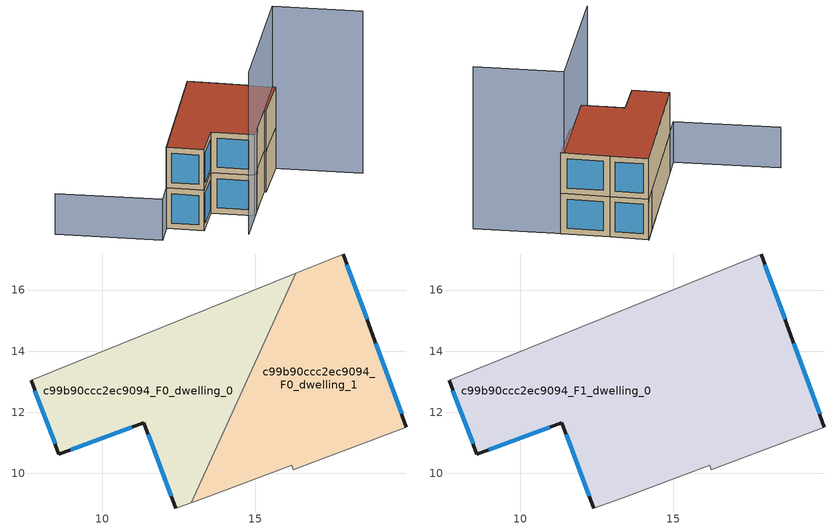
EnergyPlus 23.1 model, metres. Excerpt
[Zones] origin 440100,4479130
c99b90ccc2ec9094_F0_dwelling_0
 floor ground (EU_floor_Construction): 16.32,16.55 12.91,9.04 12.4,8.86 11.35,11.66 8.58,10.63 7.66,13.04 z0
 wall outside (EU_wall_Construction): 7.66,13.04 8.58,10.63 11.35,11.66 12.4,8.86 z0:3
 wall adiabatic (EU_wall_Construction): 16.32,16.55 7.66,13.04 / 12.4,8.86 12.91,9.04 z0:3
 wall to c99b90ccc2ec9094_F0_dwelling_1 (EU_wall_Construction): 12.91,9.04 16.32,16.55 z0:3
 window (EU_Window_Construction): 11.49,11.27 12.26,9.25 / 8.96,10.77 10.96,11.51 / 7.79,12.71 8.45,10.96 z0.42:2.58
c99b90ccc2ec9094_F0_dwelling_1
 floor ground (EU_floor_Construction): 17.88,17.18 18.79,14.7 19.95,11.5 16.25,10.12 16.2,10.26 13.36,9.2 12.91,9.04 16.32,16.55 z0
 wall outside (EU_wall_Construction): 19.95,11.5 18.79,14.7 17.88,17.18 z0:3
 wall adiabatic (EU_wall_Construction): 17.88,17.18 16.32,16.55 / 12.91,9.04 13.36,9.2 16.2,10.26 16.25,10.12 19.95,11.5 z0:3
 window (EU_Window_Construction): 18.66,15.04 18,16.83 / 19.79,11.94 18.95,14.25 z0.42:2.58
c99b90ccc2ec9094_F1_dwelling_0
 floor to c99b90ccc2ec9094_F0_dwelling_0 (EU_floor_Construction): 16.32,16.55 12.91,9.04 12.4,8.86 11.35,11.66 8.57,10.63 7.66,13.04 z3
 floor to c99b90ccc2ec9094_F0_dwelling_1 (EU_floor_Construction): 17.88,17.18 18.79,14.7 19.95,11.5 16.25,10.12 16.2,10.26 13.36,9.2 12.91,9.04 16.32,16.55 z3
 wall outside (EU_wall_Construction): 7.66,13.04 8.58,10.63 11.35,11.66 12.4,8.86 / 19.95,11.5 18.79,14.7 17.88,17.18 z3:6
 wall adiabatic (EU_wall_Construction): 17.88,17.18 7.66,13.04 / 12.4,8.86 13.36,9.2 16.2,10.26 16.25,10.12 19.95,11.5 z3:6
 window (EU_Window_Construction): 11.49,11.27 12.26,9.25 / 8.96,10.77 10.96,11.51 / 7.79,12.71 8.45,10.96 / 18.66,15.04 18,16.83 / 19.79,11.94 18.95,14.25 z3.42:5.58
 roof outside (EU_roof_Construction): 19.95,11.5 18.79,14.7 17.88,17.18 7.66,13.04 8.58,10.63 11.35,11.66 12.4,8.86 13.36,9.2 16.2,10.26 16.25,10.12 z6
shading: 9.57,7.73 19.87,11.73 / 19.87,11.73 22.11,5.94 z0:12; 17.95,17.21 5.87,12.32 / 5.87,12.32 3.12,19.11 z0:3
[Building]
EU S2 Campaign: North Axis=0; Terrain=City; Solar Distribution=FullExterior
[Site:Location]
Madrid: Latitude=40.5; Longitude=-3.5; Time Zone=1; Elevation=609
[SizingPeriod:WeatherFileDays]
AnnualSizingPeriod: Begin Month=1; Begin Day of Month=1; End Month=12; End Day of Month=31; Day of Week for Start Day=Monday; Use Weather File Daylight Saving Period=No; Use Weather File Rain and Snow Indicators=No
[MATERIAL]
EU_InternalMass_Material: Roughness=MediumRough; Thickness=0.1; Conductivity=1; Density=1800; Specific Heat=900; Thermal Absorptance=0.9; Solar Absorptance=0.7; Visible Absorptance=0.7
[MATERIAL:NOMASS] Roughness=MediumRough; Thermal Absorptance=0.9; Solar Absorptance=0.7; Visible Absorptance=0.7
Name | Thermal Resistance
EU_wall_NoMass | 1.60022
EU_roof_NoMass | 1.57597
EU_floor_NoMass | 0.470652
[WINDOWMATERIAL:SIMPLEGLAZINGSYSTEM]
EU_Window_SimpleGlazing: UFactor=3.28802; Solar Heat Gain Coefficient=0.85; Visible Transmittance=0.85
[CONSTRUCTION]
EU_wall_Construction: EU_wall_NoMass
EU_roof_Construction: EU_roof_NoMass
EU_floor_Construction: EU_floor_NoMass
EU_InternalMass_Construction: EU_InternalMass_Material
EU_Window_Construction: EU_Window_SimpleGlazing
[ZONE] Type=1; Multiplier=1; Ceiling Height=autocalculate; Floor Area=autocalculate; Part of Total Floor Area=Yes
Name | Volume
c99b90ccc2ec9094_F0_dwelling_0 | 82.188
c99b90ccc2ec9094_F1_dwelling_0 | 164.374
c99b90ccc2ec9094_F0_dwelling_1 | 82.1869
[INTERNALMASS] Construction=EU_InternalMass_Construction
Name | Zone or ZoneList | Surface Area
c99b90ccc2ec9094_F0_dwelling_0_EU_InternalMass | c99b90ccc2ec9094_F0_dwelling_0 | 27.396
c99b90ccc2ec9094_F0_dwelling_1_EU_InternalMass | c99b90ccc2ec9094_F0_dwelling_1 | 27.3955
c99b90ccc2ec9094_F1_dwelling_0_EU_InternalMass | c99b90ccc2ec9094_F1_dwelling_0 | 54.794
[OTHEREQUIPMENT] Fuel Type=Electricity; Design Level Calculation Method=Watts/Area; Power per Zone Floor Area=1; Fraction Latent=0; Fraction Radiant=0; Fraction Lost=0; Carbon Dioxide Generation Rate=0; EndUse Subcategory=EU_Step8_InternalGains
Name | Zone or ZoneList or Space or SpaceList | Schedule
EU_Step8_InternalGain_c99b90ccc2ec9094_F0_dwelling_0_f000 | c99b90ccc2ec9094_F0_dwelling_0 | EU_Step8_GainSchedule_c99b90ccc2ec9094_F0_dwelling_0_f000
EU_Step8_InternalGain_c99b90ccc2ec9094_F0_dwelling_1_f000 | c99b90ccc2ec9094_F0_dwelling_1 | EU_Step8_GainSchedule_c99b90ccc2ec9094_F0_dwelling_1_f000
EU_Step8_InternalGain_c99b90ccc2ec9094_F1_dwelling_0_f000 | c99b90ccc2ec9094_F1_dwelling_0 | EU_Step8_GainSchedule_c99b90ccc2ec9094_F1_dwelling_0_f000
[ZONEVENTILATION:DESIGNFLOWRATE] Schedule=EU_AlwaysOn; Design Flow Rate Calculation Method=AirChanges/Hour; Air Changes per Hour=0.480704; Ventilation Type=Natural; Fan Pressure Rise=0; Fan Total Efficiency=1; Constant Term Coefficient=1; Temperature Term Coefficient=0; Velocity Term Coefficient=0; Velocity Squared Term Coefficient=0; Minimum Indoor Temperature=-100; Maximum Indoor Temperature=100; Delta Temperature=-100; Minimum Outdoor Temperature=-100; Maximum Outdoor Temperature=100; Maximum Wind Speed=40
Name | Zone or ZoneList or Space or SpaceList
EU_ConstantAir_c99b90ccc2ec9094_F0_dwelling_0 | c99b90ccc2ec9094_F0_dwelling_0
EU_ConstantAir_c99b90ccc2ec9094_F0_dwelling_1 | c99b90ccc2ec9094_F0_dwelling_1
EU_ConstantAir_c99b90ccc2ec9094_F1_dwelling_0 | c99b90ccc2ec9094_F1_dwelling_0
[HVACTEMPLATE:THERMOSTAT] Constant Heating Setpoint=20; Constant Cooling Setpoint=50
EU_HeatOnly_c99b90ccc2ec9094_F0_dwelling_0; EU_HeatOnly_c99b90ccc2ec9094_F0_dwelling_1; EU_HeatOnly_c99b90ccc2ec9094_F1_dwelling_0
[HVACTEMPLATE:ZONE:IDEALLOADSAIRSYSTEM] System Availability Schedule=EU_AlwaysOn; Maximum Heating Supply Air Temperature=50; Minimum Cooling Supply Air Temperature=13; Maximum Heating Supply Air Humidity Ratio=0.0156; Minimum Cooling Supply Air Humidity Ratio=0.0077; Heating Limit=NoLimit; Cooling Limit=NoLimit; Heating Availability Schedule=EU_AlwaysOn; Cooling Availability Schedule=EU_CoolingOff; Dehumidification Control Type=ConstantSensibleHeatRatio; Cooling Sensible Heat Ratio=0.7; Dehumidification Setpoint=60; Humidification Control Type=None; Humidification Setpoint=30; Outdoor Air Method=None; Outdoor Air Flow Rate per Person=0.00944; Outdoor Air Flow Rate per Zone Floor Area=0; Outdoor Air Flow Rate per Zone=0; Demand Controlled Ventilation Type=None; Outdoor Air Economizer Type=NoEconomizer; Heat Recovery Type=None; Sensible Heat Recovery Effectiveness=0.7; Latent Heat Recovery Effectiveness=0.65
Name | Template Thermostat
c99b90ccc2ec9094_F0_dwelling_0 | EU_HeatOnly_c99b90ccc2ec9094_F0_dwelling_0
c99b90ccc2ec9094_F0_dwelling_1 | EU_HeatOnly_c99b90ccc2ec9094_F0_dwelling_1
c99b90ccc2ec9094_F1_dwelling_0 | EU_HeatOnly_c99b90ccc2ec9094_F1_dwelling_0
[SIZING:ZONE] Zone Cooling Design Supply Air Temperature Input Method=SupplyAirTemperature; Zone Cooling Design Supply Air Temperature=13; Zone Heating Design Supply Air Temperature Input Method=SupplyAirTemperature; Zone Heating Design Supply Air Temperature=50; Zone Cooling Design Supply Air Humidity Ratio=0.008; Zone Heating Design Supply Air Humidity Ratio=0.008; Cooling Design Air Flow Method=DesignDay; Cooling Design Air Flow Rate=0; Cooling Minimum Air Flow per Zone Floor Area=0.000762; Cooling Minimum Air Flow=0; Cooling Minimum Air Flow Fraction=0.2; Heating Design Air Flow Method=DesignDay; Heating Design Air Flow Rate=0; Heating Maximum Air Flow per Zone Floor Area=0.002032; Heating Maximum Air Flow=0.141576; Heating Maximum Air Flow Fraction=0.3; Account for Dedicated Outdoor Air System=No; Dedicated Outdoor Air System Control Strategy=NeutralSupplyAir; Dedicated Outdoor Air Low Setpoint Temperature for Design=autosize; Dedicated Outdoor Air High Setpoint Temperature for Design=autosize; Zone Load Sizing Method=Sensible Load Only No Latent Load; Zone Latent Cooling Design Supply Air Humidity Ratio Input Method=HumidityRatioDifference; Zone Cooling Design Supply Air Humidity Ratio Difference=0.005; Zone Latent Heating Design Supply Air Humidity Ratio Input Method=HumidityRatioDifference; Zone Humidification Design Supply Air Humidity Ratio Difference=0.005
c99b90ccc2ec9094_F0_dwelling_0; c99b90ccc2ec9094_F0_dwelling_1; c99b90ccc2ec9094_F1_dwelling_0
[SCHEDULE:CONSTANT]
Name | Hourly Value
EU_AlwaysOn | 1
EU_CoolingOff | 0
[SCHEDULE:FILE] Column Number=1; Rows to Skip at Top=0; Number of Hours of Data=8760; Column Separator=Comma; Interpolate to Timestep=No; Minutes per Item=60; Adjust Schedule for Daylight Savings=Yes
Name | File
EU_Step8_GainSchedule_c99b90ccc2ec9094_F0_dwelling_0_f000 | ../../schedules/c99b90ccc2ec9094/c99b90ccc2ec9094_F0_dwelling_0_f000_gain.csv
EU_Step8_GainSchedule_c99b90ccc2ec9094_F0_dwelling_1_f000 | ../../schedules/c99b90ccc2ec9094/c99b90ccc2ec9094_F0_dwelling_1_f000_gain.csv
EU_Step8_GainSchedule_c99b90ccc2ec9094_F1_dwelling_0_f000 | ../../schedules/c99b90ccc2ec9094/c99b90ccc2ec9094_F1_dwelling_0_f000_gain.csv
